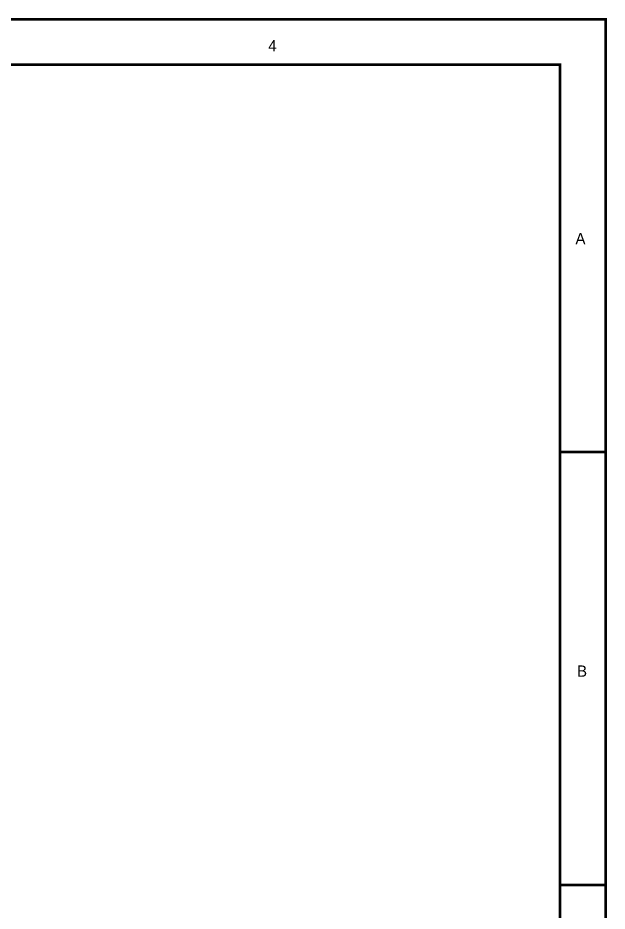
# Model space of a CAD drawing. Header units: inches. Extents: x 0 to 11.5, y 0 to 7.6.
# Drawn here: x 8.92 to 11.505, y 3.685 to 7.606 of the extents above; entities that cross this region are included whole.
import ezdxf

# ---------------------------------------------------------------- set-up
doc = ezdxf.new("R2010")
doc.units = ezdxf.units.IN
doc.header["$MEASUREMENT"] = 0
doc.layers.add('Sheet', color=255, linetype='Continuous')

msp = doc.modelspace()

# ---------------------------------------------------------------- linework, layer by layer
at = {"layer": 'Sheet'}
for points in [[(0.0013, 7.6, 0.0118, 0.0118, 0), (11.4991, 7.6, 0.0118, 0.0118, 0), (11.4991, 0, 0.0118, 0.0118, 0), (0.0013, 0, 0.0118, 0.0118, 0), (0.0013, 7.6, 0.0118, 0.0118, 0)], [(0.0013, 7.6, 0.0039, 0.0039, 0), (0.0013, 0, 0.0039, 0.0039, 0), (11.4991, 0, 0.0039, 0.0039, 0), (11.4991, 7.6, 0.0039, 0.0039, 0), (0.0013, 7.6, 0.0039, 0.0039, 0), (0.0013, 7.6, 0.0039, 0.0039, 0)], [(0.2015, 7.3998, 0.0118, 0.0118, 0), (11.2989, 7.3998, 0.0118, 0.0118, 0), (11.2989, 0.1998, 0.0118, 0.0118, 0), (0.2015, 0.1998, 0.0118, 0.0118, 0), (0.2015, 7.3998, 0.0118, 0.0118, 0)], [(0.2015, 7.3998, 0.0039, 0.0039, 0), (0.2015, 0.1998, 0.0039, 0.0039, 0), (11.2989, 0.1998, 0.0039, 0.0039, 0), (11.2989, 7.3998, 0.0039, 0.0039, 0), (0.2015, 7.3998, 0.0039, 0.0039, 0), (0.2015, 7.3998, 0.0039, 0.0039, 0)]]:
    msp.add_lwpolyline(points, format="xyseb", close=True, dxfattribs=at)
for points in [[(11.4991, 7.6, 0.0118, 0.0118, 0), (11.2989, 7.6, 0.0118, 0.0118, 0)], [(11.4991, 7.6, 0.0118, 0.0118, 0), (11.4991, 7.3998, 0.0118, 0.0118, 0)], [(11.4991, 5.7, 0.0118, 0.0118, 0), (11.2989, 5.7, 0.0118, 0.0118, 0)], [(11.4991, 3.8, 0.0118, 0.0118, 0), (11.2989, 3.8, 0.0118, 0.0118, 0)]]:
    msp.add_lwpolyline(points, format="xyseb", dxfattribs=at)

# ---------------------------------------------------------------- texts
for s, p in [('4', (10.0184, 7.4589)), ('A', (11.366, 6.6121)), ('B', (11.373, 4.7138))]:
    msp.add_text(s, height=0.0494, dxfattribs=at).set_placement(p)

doc.saveas('drawing.dxf')
